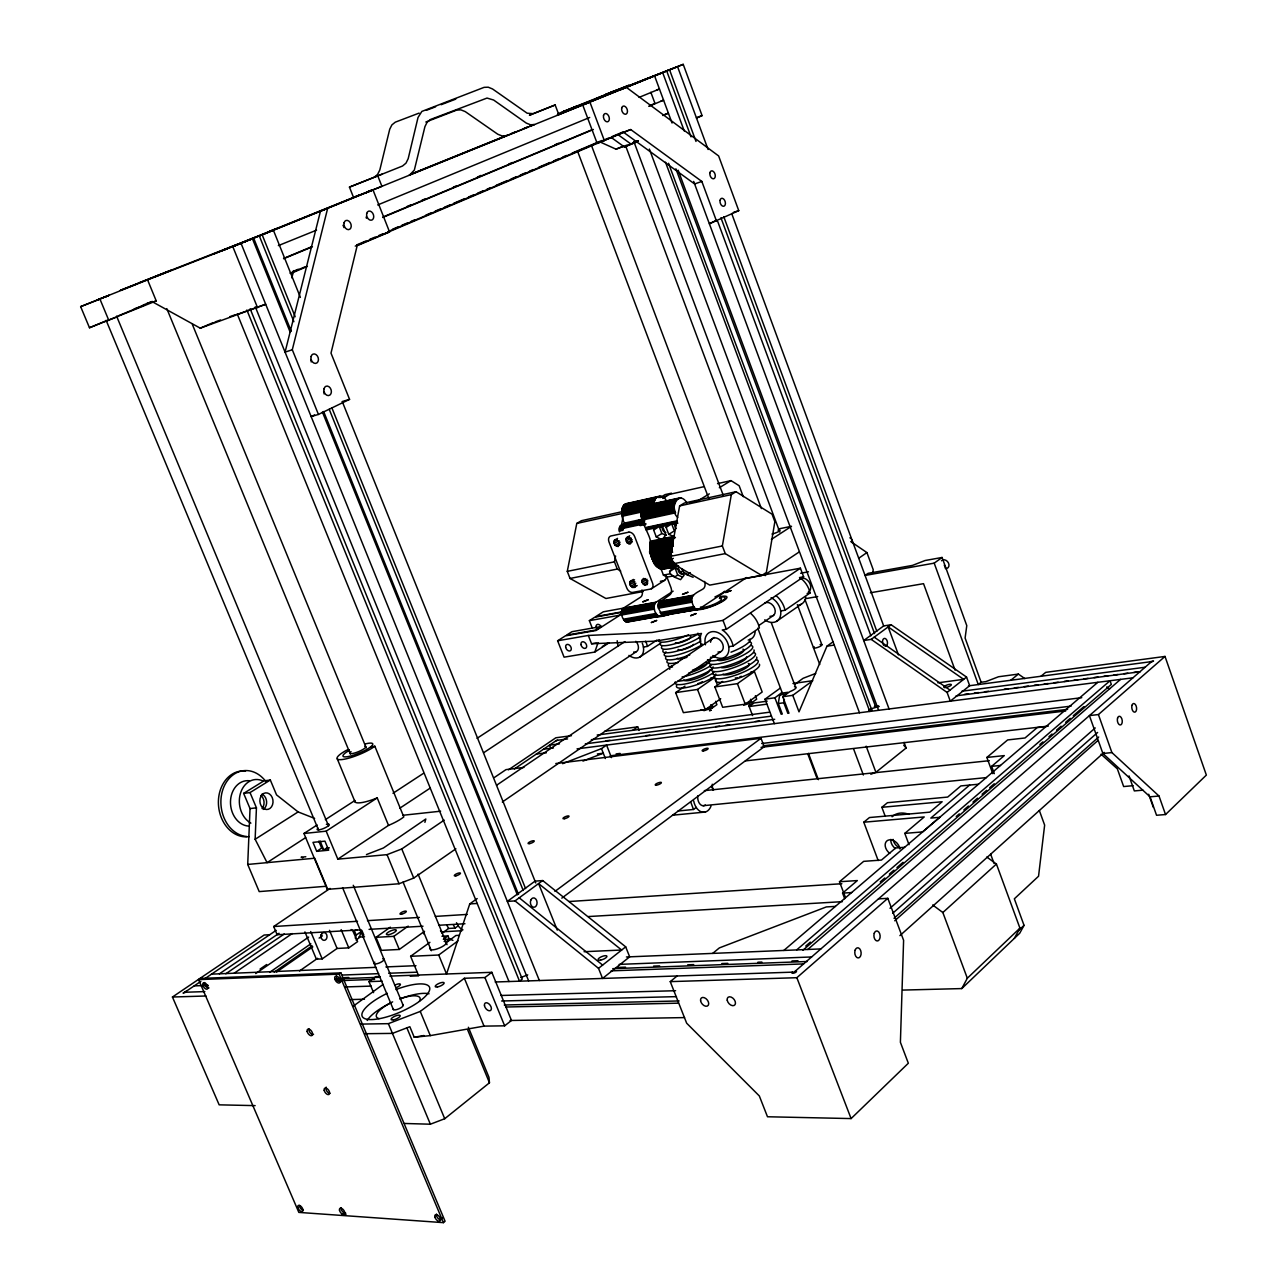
<?xml version="1.0" encoding="UTF-8"?>
<svg xmlns="http://www.w3.org/2000/svg" width="1287" height="1287" viewBox="0 0 1287 1287"><rect width="100%" height="100%" fill="white"/><g stroke="black" fill="none" stroke-linecap="round" stroke-linejoin="round"><path stroke-width="1.5" d="M672.876 567.438L669.562 571.605L670.382 573.761L674.42 577.123L680.55 579.665L684.057 575.273L680.019 571.911L679.198 569.755C668.677 564.092 657.56 575.514 652.589 559.925C649.919 554.134 649.002 547.458 650.434 541.216C649.436 531.788 631.515 509.99 647.811 505.324M424.903 822.345L425.82 818.999L383.397 848.004L366.457 854.568M677.718 517.374C668.564 510.054 678.329 488.674 686.824 502.863M629.697 503.877C619.304 501.496 620.784 517.953 624.549 523.101L619.658 526.785L619.497 531.901M305.662 837.596L267.069 862.644L255.132 839.269L256.435 807.818L250.016 792.583L243.645 793.387L250.032 808.59L247.715 864.446L259.202 891.601L326.431 886.26L327.3 889.349L399.034 883.751L413.738 878.072L455.888 848.809M746.669 577.541L698.857 609.169C694.771 611.148 692.776 604.858 692.036 602.171C689.301 594.9 698.744 591.827 703.233 588.819A5.711 3.781 79.3 0 0 704.536 581.434M698.278 609.459L662.145 615.025L658.429 608.204L658.574 602.943L669.674 594.996A5.647 3.781 79.3 0 0 670.994 587.692L666.956 577.139L663.416 575.096L661.341 569.674M641.891 590.025A5.55 3.764 79.3 0 1 640.556 597.2L623.423 608.14C619.481 611.936 622.104 620.254 626.866 622.152L661.341 615.99C655.163 617.631 651.785 605.984 656.048 602.203L673.149 591.151M654.086 503.716C653.217 495.865 663.899 493.532 666.393 501.029M781.659 692.197A7.69 1.914 -20.2 0 0 781.708 692.712L774.919 697.795L781.129 714.188L782.287 714.044L778.297 703.522L779.681 695.012L782.367 693.049L787.917 692.277L785.231 694.24L779.681 695.012M794.481 686.743A7.69 1.914 -20.2 0 1 795.672 688.336A7.69 1.914 -20.2 0 1 790.041 691.553L782.769 696.717L788.979 713.159L787.837 713.32L783.847 702.782L784.394 699.356M872.65 573.214L873.229 569.723L866.923 552.59L850.771 541.57M761.759 575.498L725.257 553.603L722.361 545.961L731.338 494.61L736.035 491.714L772.055 514.205L774.854 521.702L766.36 572.425L761.759 575.498L709.732 585.118L673.278 563.803L670.398 556.306L679.616 505.92L684.33 503.056L736.035 491.714M620.688 571.042L617.261 569.079L614.462 561.84L615.588 555.984M621.557 524.774L623.423 515.025M643.387 591.473L605.92 598.503L570.044 578.458L567.277 571.364L576.785 523.439L581.467 520.688L648.342 505.871M292.294 349.742L327.654 208.381L320.463 211.181L285.07 352.139L292.294 349.742L318.436 414.446L349.565 399.356L331 353.121L357.175 245.688L389.559 231.95L373.037 190.009L365.846 192.825M291.811 277.895L293.661 270.624M355.276 938.126L356.177 935.086L361.068 931.659L359.282 937.724L356.032 940.009M477.187 898.567L469.755 903.924L446.541 974.002L438.722 955.018L410.617 956.305L418.613 975.626M613.69 541.875L615.363 539.655L618.355 540.894L619.674 544.337L618.017 546.541L615.025 545.302L613.69 541.875L617.052 539.832M625.836 539.317L627.509 537.097L630.533 538.336L631.869 541.795L630.18 544.015L627.155 542.776L625.836 539.317L629.182 537.29M623.085 613.175L596.058 630.501L565.363 635.875L557.625 640.781L564.076 657.174L594.803 652.059L598.069 642.663M630.067 581.531L632.77 581L634.234 582.062L635.054 586.92L632.351 587.435L629.858 584.732L630.067 581.531L633.381 579.44M641.73 580.63L643.436 578.458L646.46 579.729L647.264 584.604L644.546 585.118L642.036 582.416L641.73 580.63L645.06 578.539M833.107 641.746L826.962 646.187L799.002 711.856L792.776 695.334L812.724 680.71L792.953 683.526M650.772 548.938L649.501 551.898L652.187 558.912M903.04 990.073L961.775 988.577L967.325 978.233L1019.931 928.136L996.428 864.027L986.807 857.045M1014.333 938.4L1019.931 928.136M1039.349 810.52L1044.642 825.128L1038.545 876.238L1014.349 898.809L1024.034 925.353L1019.722 933.236L961.775 988.577M653.619 529.971L657.448 525.241L663.223 527.943L665.894 534.942L661.985 539.687L656.29 536.936L653.619 529.971L659.201 526.56L661.856 533.51L666.441 535.36M674.661 536.952L668.773 534.33L666.103 527.332L669.98 522.586L675.804 525.289M677.107 975.98L670.254 981.627L686.663 1023.197L759.33 1095.961L767.486 1116.762L851.093 1118.58L908.332 1063.239L900.401 1042.293L903.603 940.314L887.821 898.326L878.458 898.873M1165.008 656.434L1098.406 714.558L1089.413 715.604L1102.895 753.506L1150.031 796.814L1156.546 815.266L1165.539 814.542L1206.353 775.08L1165.008 656.434L1045.704 672.361L1040.99 676.254M1018.644 930.501L1024.034 925.353M967.325 978.233L942.856 912.531L996.428 864.027M899.903 935.633L1104.182 752.348M894.015 918.307L1098.712 737.017M894.722 920.784L1097.779 740.636M892.647 913.336L1097.618 732.464M890.009 908.268L1095.237 727.943M670.254 981.627L796.846 977.702L887.821 898.326M802.863 950.256L1111.324 684.427L1110.021 680.743L796.669 949.919M807.786 949.452L1120.543 679.391M805.759 946.058L810.327 942.132M880.244 881.933L884.812 878.007M889.365 874.082L893.934 870.157M896.959 867.535L903.04 862.306M956.257 816.489L959.298 813.883M963.85 809.957L968.419 806.016M972.972 802.091L977.525 798.165M982.094 794.24L986.646 790.315M989.687 787.708L994.256 783.767M1039.864 744.513L1042.904 741.891M1048.969 736.663L1052.01 734.04M1056.579 730.115L1061.131 726.19M1065.7 722.264L1070.253 718.339M1073.294 715.717L1083.944 706.563M783.815 950.449L1097.843 682.303M844.706 898.696L842.583 893.114L857.351 880.565L839.494 881.74L845.076 896.444M969.642 785.07L930.823 818.082L939.735 817.309L922.586 831.917L904.809 833.381L909.008 844.69M994.32 773.648L991.65 766.344L1004.31 755.598L986.872 757.448L992.776 773.664M443.436 1222.65L445.077 1221.25L340.878 972.875L200.338 978.442L198.6 979.616L298.841 1212.402L443.436 1222.65L339.125 974.13L198.6 979.616M904.809 833.381L924.227 816.939L863.786 822.216L878.184 860.569M839.494 881.74L863.674 861.357L881.466 860.054L895.655 847.988L904.616 847.296M986.872 757.448L1007.641 739.928L1025.015 737.982L1037.209 727.605L1045.945 726.608M712.708 953.394L719.353 947.908L826.351 906.917L835.408 906.402M863.786 822.216L869.465 817.535L929.857 812.161L942.148 801.753L881.868 807.303L885.263 816.376M881.868 807.303L887.467 802.702L947.682 797.071L960.842 785.923L978.49 784.217M1010.81 680.244L1018.387 674.082L1024.838 678.603M404.424 1123.471L430.373 1124.211L444.723 1118.725L489.462 1082.785L488.963 1077.283L468.371 1027.267M870.816 774.243L875.9 772.297L906.128 748.004L904.037 742.358M981.144 682.255L978.281 684.555L934.201 563.143L942.084 557.464L966.778 625.627L965.105 638.03L981.144 682.255L985.858 681.627L998.503 676.753L1018.387 674.082M625.691 946.846L629.665 956.836L602.557 978.442L598.519 968.339L625.691 946.846L542.696 880.565L535.038 881.145L507.351 901.415L515.009 900.9L542.696 880.565M966.537 677.059L969.674 685.698L950.289 701.158L947.103 692.438L966.537 677.059L891.119 624.742L883.654 625.932L863.722 640.524L871.202 639.366L891.119 624.742M364.784 1033.718L392.438 1033.397L409.845 1026.72L414.221 1037.242L430.292 1035.617L484.025 1026.125L504.649 1025.819L511.486 1020.462L491.827 972.312L389.848 976.109M557.673 740.25L555.534 741.071M668.548 163.304L871.733 709.925L869.755 711.454L665.492 162.194M360.762 1024.098L388.384 1023.664L420.254 1011.421L464.382 978.265L484.926 977.557L491.827 972.312M678.04 810.987L693.5 809.475L696.219 807.432M561.808 898.133L764.221 746.701L761.019 738.288L555.807 763.513M554.938 891.408L761.019 738.288M438.722 955.018L458.043 940.861M443.307 939.317L447.956 935.939L449.356 939.317M353.249 1006.177L383.124 984.394M795.109 684.137L803.088 678.313L815.749 673.407M452.927 940.379L449.887 939.108L446.251 941.778L444.128 941.408M440.492 930.742A14.237 10.521 87.4 0 1 442.068 933.204L448.616 928.458L455.083 928.088L458.188 925.836M373.568 992.631L368.967 981.627L375.852 976.64L379.858 976.495M752.573 715.556L749.147 706.547L754.085 702.959L767.165 701.174M410.617 956.305L429.906 942.309M774.34 723.648L765.041 699.147L780.437 687.998M722.618 681.483L714.864 686.92L722.667 707.287L745.253 704.198L762.177 692.004L754.439 671.589L750.675 672.152M743.693 705.212L751.801 702.686L756.659 699.163L755.372 695.768M390.363 927.171L376.013 937.322L381.419 950.353L399.292 949.468L424.565 931.289M1149.806 661.84L1153.554 661.003L1150.642 662.419M701.077 709.62L704.086 710.617L712.017 708.123L716.907 704.649L715.62 701.318M339.125 974.13L340.878 972.875M376.013 937.322L393.838 936.341L408.204 926.125M714.864 686.92L737.419 683.654L754.439 671.589M684.974 686.148L675.643 692.615L683.381 712.66L705.292 709.668L720.72 698.712M304.922 931.917L316.393 959.169L322.184 958.895L337.081 948.455L348.777 947.859L357.593 941.65L352.606 930.388A7.835 5.952 87.4 0 1 351.174 929.52M675.643 692.615L697.522 689.446L714.591 677.525L710.617 678.12M299.517 970.977L317.616 958.3M632.737 730.308L637.708 726.849L639.092 730.405M274.195 972.168L312.162 945.848M276.496 972.071L312.805 946.878M562.612 763.674L601.496 748.616L606.579 745.093L611.486 757.609M269.626 972.361L310.875 943.805M319.128 938.094L322.426 935.81M776.415 621.444L801.399 604.15M260.054 969.079L266.682 964.526M255.727 973.551L308.671 937.081M858.719 558.252L866.923 552.59M728.732 646.717L733.123 646.01L759.394 627.895A20.013 14.607 54.9 0 0 750.466 613.255M780.662 610.971L785.022 610.231L810.038 592.985A19.53 14.607 54.6 0 0 801.318 578.7L799.517 577.557L803.619 576.801L800.401 568.194L743.5 578.716M502.316 802.026L720.704 651.753M758.751 625.562L773.632 615.331M225.788 973.776L284.234 934.008M234.17 973.213L292.229 933.558M327.3 889.349L303.957 833.493L326.174 831.161L337.821 859.153L387.033 854.648L401.769 848.953L444.208 820.125M219.385 973.825L279.07 933.268M496.621 785.231L714.156 637.451M733.123 646.01A20.27 14.607 55 0 0 724.082 631.177L722.248 629.97L726.383 629.279L803.619 576.801M255.132 1105.63L219.16 1104.841L172.442 997.023L264.125 935.038L269.739 934.7M508.494 769.803L555.855 737.773L571.444 735.697M200.885 981.354L184.781 992.261L204.826 991.601M204.166 979.134L276.158 930.356M514.366 768.966L556.531 740.395L567.551 738.947M557.625 640.781L588.32 635.456L651.882 632.496L722.988 620.382L800.401 568.194M361.068 929.825L277.155 934.748L273.681 926.527L330.099 888.416M494.385 777.477L506 769.626L523.922 767.422M639.784 657.078L660.778 643.114M337.821 859.153L388.529 825.385A22.265 5.325 -22.7 0 0 403.812 816.923L374.839 746.235L370.672 746.814M799.034 552.075L765.685 574.275A19.064 3.861 -20.5 0 1 765.202 575.659M399.855 808.172L430.019 788.223M483.622 752.75L636.051 651.865M643.42 647.055L647.425 646.396L657.126 639.961M316.731 851.351L328.7 850.192L324.935 841.151L312.982 842.358L316.731 851.351L321.171 848.423M393.002 793.275L423.262 773.487M477.043 738.32L624.935 641.602M594.803 652.059L609.25 642.68M771.38 539.398L791.521 526.303L778.667 528.893M326.174 831.161L377.22 797.892L388.529 825.385M602.316 646.573L607.77 643.017M303.957 833.493L317.117 824.967M325.338 819.658L354.939 800.498A22.313 5.084 -22.6 0 0 377.22 797.892M622.763 612.789L618.725 615.379L589.366 620.656L592.165 627.847M682.094 569.192L682.914 571.348L686.952 574.726L690.25 572.602M674.42 577.123L677.718 575.016L682.319 576.914M255.132 839.269L298.101 811.92L314.623 818.403M651.399 588.754L664.623 580.324M643.066 584.057L648.021 580.904M644.546 585.118L647.844 583.027M589.366 620.656L594.739 617.229L654.15 606.354M669.562 571.605L675.08 568.098L677.718 575.016M632.351 587.435L635.665 585.344M633.88 587.644L637.194 585.553M642.036 582.416L647.007 579.263M629.568 582.963L634.539 579.826M629.858 584.732L634.829 581.611M630.887 586.373L635.858 583.236M409.539 175.129L414.334 170.077L424.935 126.625L427.091 122.265L430.453 119.498L487.017 98.069L493.613 100.016L526.254 123.069L530.469 124.775L534.475 124.566M374.308 177.22L377.606 174.405L379.81 169.981L389.72 129.231L391.891 124.903L395.286 122.168L419.112 113.095M250.016 792.583L270.334 780.035L276.544 794.883L298.101 811.92M668.773 534.33L674.34 530.904L671.685 523.922L666.103 527.332M661.985 539.687L664.977 537.837M656.29 536.936L661.856 533.51M243.645 793.387L263.932 780.871L270.334 780.035M185.907 992.229L183.06 993.081L186.132 991.344M627.155 542.776L632.174 539.72M709.314 493.854L697.634 500.981L689.929 502.67M719.32 487.741L731 480.614L739.156 485.73L743.259 496.669M628.635 543.838L631.981 541.795M615.025 545.302L620.044 542.245M616.489 546.364L619.835 544.321M626.125 541.119L631.161 538.063M614.189 540.411L617.551 538.368M613.996 543.661L619.031 540.62M626.335 537.853L629.681 535.81M662.725 498.423L671.476 493.178L665.089 494.61L659.99 497.667M613.915 91.232L614.671 90.91M606.547 94.16L608.14 93.501M240.251 243.565L232.464 246.525M665.234 615.106L664.044 615.524M628.683 621.75L626.866 622.152M562.805 111.808L565.073 110.939M357.142 929.841L354.343 930.71L356.177 935.086M716.167 220.463L709.362 223.761L738.754 210.65L718.629 155.952L626.447 87.419L619.24 90.251M314.607 414.929L311.148 416.602L318.436 414.446M156.226 300.885L89.479 327.751L80.647 306.628L147.571 279.858L156.226 300.885L152.96 302.107L200.257 328.169L265.685 304.263L237.403 314.334M696.492 118.05L702.091 115.621L683.22 64.35L596.83 98.23M200.257 328.169L213.127 322.619M599.983 141.94L615.974 149.163L623.149 146.3M611.148 137.403L624.372 146.943L638.352 140.91L632.754 142.97M624.372 146.943L636.904 141.988M169.755 270.817L170.769 270.399L169.562 270.849M107.738 295.865L106.065 296.477M290.042 273.198L304.842 266.924M356.676 244.932L365.926 241.007M369.626 239.43L375.177 237.081M378.877 235.505L382.577 233.944M388.143 231.58L599.147 142.069M602.847 140.492L608.397 138.143M612.097 136.567L623.214 131.869M290.782 273.471L307.352 266.425M355.244 246.107L624.195 131.95M662.869 115.524L668.403 113.192L663.384 115.058M604.407 140.717L589.945 102.204L582.738 105.019L597.184 143.42L630.71 129.537L701.849 181.451L716.618 221.396M292.648 271.605L298.198 269.256M392.583 229.231L398.15 226.866M401.85 225.305L407.4 222.957M411.1 221.38L414.8 219.804M425.9 215.106L431.451 212.741M435.151 211.181L440.717 208.816M444.417 207.255L449.967 204.906M453.667 203.33L464.768 198.616M468.468 197.056L474.018 194.691M477.718 193.13L483.285 190.766M486.985 189.205L490.685 187.629M496.235 185.28L507.335 180.566M511.036 179.006L516.586 176.641M520.286 175.08L525.852 172.715M529.552 171.155L533.252 169.578M538.803 167.23L549.903 162.516M553.603 160.955L559.153 158.591M562.853 157.03L566.57 155.454M572.12 153.105L601.721 140.54M407.126 206.451L410.81 204.906M421.895 200.273L425.595 198.729M453.314 187.178L457.014 185.634M477.332 177.156L480.952 175.418M508.751 164.044L512.435 162.5M554.938 144.771L558.638 143.227M283.542 258.478L311.261 246.911M383.333 216.827L592.165 129.665M649.452 105.759L654.986 103.443L650.852 92.31M283.687 258.671L312.435 246.798M382.657 217.471L593.355 129.488M648.793 106.338L663.577 100.177L660.714 101.255M89.479 327.751L106.081 320.897M118.999 315.556L144.82 304.89L134.17 308.912M107.062 296.139L109.138 295.286L107.03 296.107M153.893 277.123L165.17 272.554M168.742 271.235L170.238 270.624L168.436 271.284M278.362 245.608L316.554 230.148M377.718 204.955L589.703 117.471M639.06 97.394L659.443 88.996L656.579 90.106M115.557 317.487L105.389 321.46M574.999 106.998L577.139 106.113L574.292 107.207M651.495 76.979C641.135 81.161 662.612 72.555 652.3 76.721M99.646 299.051L97.828 299.774L99.646 299.099M106.081 296.541L107.899 295.817M167.262 271.83L169.16 271.074M212.95 254.279L359.041 195.157M367.905 191.586L371.927 189.945M410.65 174.276L507.303 135.183M511.019 133.671L514.736 132.175M524.034 128.41L527.75 126.898M557.48 114.865L649.243 77.751M652.573 76.464L651.206 77.236M222.683 250.482L225.949 249.163M231.113 247.201L243.002 242.181L241.618 242.728M373.15 189.72L243.307 242.358L244.723 241.811M409.298 174.968L527.477 127.252M530.131 126.062L533.864 124.566L530.389 125.836M557.223 115.219L649.678 77.67L648.889 77.944M661.019 73.23L654.118 76.013L654.938 75.74M665.299 71.477L670.141 69.611M290.074 331.917L252.445 238.722L232.818 246.67L257.593 307.77M683.22 64.35L669.578 69.868L696.01 141.457M381.982 174.179L349.453 187.114L353.523 197.394L381.901 186.325L377.799 175.901L402.541 166.007L405.984 163.143L408.188 158.687L418.018 117.503L421.846 111.422L484.089 87.355L488.24 87.194L492.551 88.98L527.155 113.208L533.413 113.674L555.147 104.971L558.831 114.704M138.143 283.156L238.304 243.919M565.781 110.602L562.242 112.033L563.851 111.422M613.095 91.57L615.765 90.476L614.14 91.12M571.267 108.317L628.876 85.264L607.641 93.694M99.002 299.292L100.836 298.568L99.002 299.372M104.891 297.024L106.741 296.283L104.858 296.959M165.412 272.571L167.583 271.702M565.524 110.682L569.208 109.218M612.081 91.972L613.577 91.377M571.991 108.205L573.873 107.448M160.666 274.356L120.318 290.347L136.245 284.154M100.418 298.713L102.156 298.037L100.434 298.793M163.352 273.407L165.637 272.49M103.555 297.554L105.293 296.863M529.424 115.219L531.644 114.318M609.7 92.921L611.502 92.149M567.277 109.99L571.106 108.462M608.848 93.211L610.231 92.664M610.987 92.407L612.387 91.86M570.173 108.928L572.12 108.156M635.102 83.526L643.05 80.373M660.73 73.327L668.709 70.174M531.595 125.515L533.719 124.662M530.517 125.933L533.124 124.952M161.132 274.292L163.433 273.375M102.043 298.166L103.668 297.426M223.391 250.128L232.69 246.412M262.902 234.411L253.636 238.111L291.264 331.338M530.276 114.833L555.147 104.971M530.019 114.961L530.936 114.607M349.453 187.114L377.799 175.901M608.413 93.436L609.861 92.857M611.357 92.214L612.789 91.634M566.409 110.425L568.339 109.652M571.026 108.494L572.956 107.738M158.896 275.177L161.181 274.26M103.539 297.49L105.261 296.782M243.468 242.117C256.161 237.146 230.148 247.394 242.841 242.423M608.783 93.291L605.501 94.562L607.062 93.951M612.435 91.779L613.931 91.184M572.763 107.818L574.581 107.094M564.784 111.052L566.602 110.344M164.993 272.635L167.181 271.766M156.885 275.965L159.089 275.096M557.802 113.755L619.272 89.784M626.254 87.049L638.416 82.239M641.248 80.984L677.557 66.651L708.091 149.501M595.784 99.292L602.783 96.541M166.876 271.895L168.838 271.123M155.228 276.625L157.191 275.852M613.384 91.409L614.848 90.83M606.354 94.241L607.818 93.661M269.787 231.177L276.737 228.475M245.222 241.216L255.003 237.403M222.249 250.563L223.632 250.016M224.34 249.678L227.107 248.584M249.598 239.832L252.445 238.722M147.571 279.858L241.039 243.34L539.366 980.533M80.647 306.628L99.952 299.115L108.848 320.463M425.82 122.024L456.788 110.071L460.939 109.878L465.25 111.615L497.812 134.25L502.01 135.923L506.016 135.698M154.022 277.091L155.63 276.464M582.931 761.084L603.281 753.201L597.361 753.941M870.157 709.024L879.246 706.418M575.514 106.741L576.737 106.258M520.833 977.509L527.734 974.87M426.431 110.296L435.601 106.805M441.103 104.714L455.759 99.131M146.589 303.603L152.156 301.496M143.098 305.035L152.365 301.544M625.289 131.564L630.71 129.537M696.508 117.696L702.091 115.621M382.319 234.604L389.559 231.95M632.464 142.873L638.062 140.814M615.974 149.163L627.171 145.029M214.977 321.975L220.511 319.996M229.73 316.715L235.264 314.736M701.849 181.451L694.61 183.944L623.487 132.239M733.317 212.435L738.754 210.65M318.79 841.135L321.653 848.004L323.664 849.645L328.78 848.053M342.262 401.544L349.565 399.356M625.981 503.7L659.523 496.187M624.871 504.279L660.778 496.251M624.356 504.665L656.708 497.425M657.609 497.265L661.405 496.412M669.433 494.401L704.069 486.647M717.535 483.622L731 480.614M623.873 505.147L656.225 497.908M658.236 497.506L662.033 496.653M623.439 505.678L655.791 498.439M661.582 497.313L666.36 496.235M623.037 506.274L655.389 499.05M622.699 506.933L655.051 499.71M622.393 507.641L654.745 500.434M622.136 508.397L654.504 501.206M621.943 509.202L654.311 502.01M621.798 510.038L654.166 502.847M645.318 505.518L679.874 497.876M621.718 510.891L681.129 497.956M643.661 506.499L676.994 499.115M656.29 503.748L664.14 502.01M668.05 501.158L675.9 499.42M643.178 506.981L676.512 499.597M642.728 507.512L676.061 500.144M621.718 512.66L675.659 500.772M641.972 508.799L675.305 501.447M576.785 523.439L642.744 508.944M641.666 509.523L674.999 502.171M621.927 514.462L674.758 502.96M622.136 515.363L674.549 503.78M641.071 511.953L674.404 504.633M622.377 516.232L641.425 512.049M640.974 512.837L674.324 505.534M640.942 513.738L674.291 506.435M679.616 505.92L731.338 494.61M640.974 514.639L674.324 507.368M641.055 515.572L674.404 508.301M641.183 516.489L674.549 509.234M641.393 517.406L674.742 510.151M641.634 518.291L674.999 511.068M624.549 523.101L675.305 511.953M642.293 520.012L675.659 512.805M621.01 525.225L641.972 520.688M620.495 525.627L643.371 520.688M620.028 526.142L644.819 520.801M619.658 526.785L644.449 521.46M619.385 527.525L644.16 522.2M619.192 528.346L643.983 523.021M619.111 529.214L645.801 523.487M619.144 530.115L622.956 529.295M640.106 525.627L645.833 524.404M619.272 531.016L623.085 530.212M645.704 527.525L677.139 520.833M645.72 528.072L657.078 525.659M657.834 525.498L669.61 522.989M670.366 522.828L677.364 521.348M645.865 528.989L656.08 526.833M659.089 526.19L668.613 524.163M671.637 523.519L677.348 522.313M646.09 529.906L655.147 527.976M660.504 526.85L667.663 525.337M673.053 524.195L677.879 523.165M650.434 541.216L661.293 538.963M663.046 538.61L673.841 536.373M650.257 542.004L674.436 537.001M650.112 542.857L675.418 537.628M649.983 543.725L673.342 538.915M649.887 544.61L673.246 539.8M649.806 545.511L673.181 540.701M649.774 546.412L673.133 541.618M649.758 547.329L673.133 542.535M649.774 548.246L673.149 543.468M649.822 549.163L673.198 544.401M649.903 550.096L673.278 545.334M650.015 551.029L673.391 546.283M650.144 551.946L671.573 547.602M650.305 552.879L671.734 548.535M650.498 553.796L671.927 549.469M567.277 571.364L614.462 561.84M650.723 554.713L672.152 550.386M650.965 555.614L672.393 551.303M651.238 556.499L672.667 552.203M651.528 557.384L671.026 553.474M651.865 558.252L671.347 554.343M652.203 559.105L671.701 555.212M652.589 559.925L722.361 545.961M652.976 560.746L670.527 557.255M653.394 561.534L670.945 558.043M570.044 578.458L617.261 569.079M653.844 562.29L673.342 558.429M654.295 563.046L671.846 559.572M654.777 563.754L672.329 560.295M655.276 564.446L672.828 560.987M655.807 565.106L673.358 561.647M656.338 565.733L673.889 562.29M656.885 566.328L674.436 562.886M657.448 566.891L725.257 553.603M658.027 567.438L675.578 563.996M658.622 567.921L676.174 564.494M659.217 568.387L676.769 564.961M659.829 568.806L677.38 565.379M660.44 569.192L678.008 565.765M661.068 569.546L678.619 566.119M673.342 567.342L678.522 566.328M663.416 575.096L670.382 573.761M680.019 571.911L682.914 571.348M666.956 577.139L673.921 575.804M683.558 573.97L686.454 573.407M660.36 581.29L664.012 580.582A5.598 4.022 57.3 0 0 665.813 574.758M800.627 573.246L808.477 571.798M659.925 601.286L693.5 595.173M656.048 602.203L603.297 611.808L595.817 616.553L622.635 611.711M659.394 601.721L692.985 595.591M622.892 608.558L655.517 602.622M658.944 602.268L692.535 596.154M622.441 609.105L655.067 603.185M658.574 602.943L692.165 596.83M622.071 609.781L654.697 603.844M658.284 603.716L691.891 597.618M621.782 610.537L654.407 604.617M658.107 604.552L691.698 598.471M621.589 611.357L654.23 605.453M658.027 605.453L691.634 599.372M658.059 606.37L691.65 600.305M621.541 613.159L654.182 607.271M658.188 607.303L691.795 601.254M621.669 614.076L654.311 608.204M658.429 608.204L692.036 602.171M621.894 614.961L654.536 609.105M942.084 557.464L925.063 560.521L912.467 565.411L868.049 573.342L865.057 575.45L934.201 563.143M660.086 612.515L693.693 606.531M623.552 619.208L656.193 613.416M660.504 613.304L694.111 607.335M623.954 619.98L656.611 614.189M660.987 613.996L694.61 608.043M624.452 620.672L657.11 614.88M624.999 621.235L657.657 615.459M661.534 614.575L695.157 608.622M625.595 621.685L658.252 615.926M662.145 615.025L695.768 609.089M662.773 615.347L696.396 609.411M626.222 621.991L658.88 616.232M663.4 615.508L697.023 609.588M414.221 1037.242L423.986 1035.52M807.126 593.484L810.038 592.985M805.855 598.616L817.695 596.557M870.398 592.76L923.535 583.671L955.067 670.157M588.32 635.456L591.57 643.757L596.444 642.937M305.807 856.74L301.142 857.19L302.831 857.818M826.962 646.187L834.233 645.06M349.356 749.822L346.637 750.192A22.378 4.681 -22.5 0 0 342.825 759.459A22.378 4.681 -22.5 0 0 374.839 746.235M765.041 699.147L774.919 697.795M782.769 696.717L792.776 695.334M749.147 706.547L766.843 704.15M778.297 703.522L783.847 702.782M937.869 682.818L963.641 679.343L888.159 626.914L898.455 654.874M604.568 731.273L637.708 726.849M597.184 735.022L769.465 712.21M968.484 685.858L1151.575 661.615L794.176 972.103L495.173 981.997M559.475 743.854L549.517 745.157L550.675 748.101M591.344 739.687L770.607 716.232M961.839 691.216L1145.092 667.245M606.064 740.813L610.038 740.298M645.897 735.649L649.887 735.134M675.772 731.772L679.761 731.257M685.73 730.485L689.719 729.97M715.604 726.608L719.594 726.093M725.562 725.321L729.552 724.806M755.437 721.46L759.427 720.945M964.574 694.353L968.564 693.838M974.532 693.066L978.522 692.551M984.491 691.779L988.48 691.264M1004.407 689.188L1008.397 688.674M1014.365 687.901L1018.355 687.387M1024.323 686.615L1028.313 686.1M1034.281 685.327L1038.271 684.813M1044.24 684.024L1048.229 683.51M1054.198 682.737L1058.187 682.223M1064.156 681.45L1068.146 680.936M1074.114 680.163L1078.104 679.649M1084.072 678.876L1088.062 678.346M1094.03 677.573L1098.02 677.059M1103.989 676.286L1107.978 675.772M1113.947 674.999L1117.936 674.485M1123.921 673.712L1127.895 673.198M1133.879 672.425L1137.853 671.894M543.468 749.259L553.426 747.956M585.328 743.838L774.694 719.32M874.372 706.418L878.361 705.903M956.096 695.849L1140.411 671.701M868.789 710.295L871.733 709.925M536.373 754.069L546.315 752.798M577.043 748.857L1132.914 677.815M616.119 753.909L620.109 753.426M610.135 755.823L1081.756 697.683M761.679 743.516L1071.122 706.129M763.03 745.849L1067.615 709.346M761.051 747.345L1065.716 710.971M250.032 808.59L256.435 807.818M745.398 760.907L1048.294 726.093M402.718 815.298L440.604 811.196M704.327 790.652L989.349 760.681M1102.895 753.506L1111.904 752.573L1159.008 796.026L1165.539 814.542M991.65 766.344L1000.482 765.443M703.136 805.71L986.486 777.589M705.389 812.033L672.522 815.202A13.851 9.347 83.5 0 0 674.774 814.06M247.715 864.446L314.72 858.22L326.431 886.26M1133.107 785.681L1123.648 786.55L1117.357 768.854L1101.061 754.198M1142.936 790.154L1134.33 790.926L1129.021 775.916M1150.031 796.814L1159.008 796.026M469.755 903.924L477.171 903.442M569.111 901.527L841.859 883.719M273.681 926.527L357.513 921.283M367.487 920.655L419.385 917.406M435.36 916.408L467.294 914.413M842.583 893.114L851.624 892.551M369.063 929.359L423.005 926.206M438.996 925.256L464.961 923.744M588.336 916.553L842.39 901.656M442.664 931.788L461.872 930.726M358.655 937.097L364.511 936.775M441.956 936.26L447.956 935.939M459.298 935.327L455.92 935.504L446.669 942.422A8.977 2.622 -22.9 0 1 437.371 948.825A8.977 2.622 -22.9 0 1 430.26 948.004M444.272 939.413L449.887 939.108M584.073 951.704L621.653 950.031L538.593 883.59L557.287 930.147M211.518 974.146L375.884 967.341M385.907 966.923L415.974 965.684M626.431 956.965L820.865 948.921M591.57 643.757L655.228 641.151L701.495 633.429L700.755 635.054A20.27 14.607 55 0 0 701.174 645.43M342.535 975.047L378.619 973.648M388.642 973.262L416.715 972.184M619.16 964.381L811.598 956.965M342.728 977.718L348.745 977.493M617.503 967.454L625.53 967.164M653.603 966.119L659.62 965.893M687.692 964.832L693.709 964.606M721.798 963.561L727.815 963.336M757.898 962.226L761.904 962.065M791.988 960.939L798.004 960.729M336.004 978.892L380.115 977.267M410.199 976.157L418.211 975.852M612.725 968.677L807.239 961.502M194.192 985.89L208.237 985.375M336.534 980.758L374.614 979.375M611.148 970.848L803.603 963.915M368.967 981.627L382.175 981.161M345.141 986.952L371.203 986.099M172.442 997.023L205.952 995.993M350.418 999.597L364.462 999.211M500.965 995.478L675.595 990.717M501.608 1000.996L676.431 996.637M504.295 1005.002L679.118 1000.948M505.63 1007.029L678.458 1003.168M510.054 1020.494L684.539 1017.599M342.085 1214.027L346.042 1214.301M686.952 574.726L693.13 577.284M1106.74 686.936L1109.619 688.883M874.211 637.162L950.047 690.122M871.202 639.366L947.103 692.438M618.178 134.781L631.402 144.353M932.689 904.97L942.856 912.531M519.208 897.811L602.638 965.089M515.009 900.9L598.519 968.339M903.667 745.125L906.128 748.004M446.943 925.353L448.616 928.458M453.394 924.967L455.083 928.088M693.5 809.475L690.636 801.753M711.438 786.196L713.465 790.25M310.698 931.563L322.184 958.895M388.384 1023.664L430.373 1124.211M341.152 929.632L348.777 947.859M329.488 930.324L337.081 948.455M116.57 316.087L328.603 825.948M353.265 885.279L403.201 1005.372M406.885 1027.846L444.723 1118.725M361.856 930.404L363.851 935.182M106.113 320.286L318.613 830.179M342.567 887.644L393.388 1009.603M320.061 841.022L323.664 849.645M393.838 936.341L399.292 949.468M420.254 1011.421L430.292 1035.617M467.664 1029.857L489.462 1082.785M166.843 308.671L350.321 754.021M403.056 882.062L431.354 950.723M387.033 854.648L399.034 883.751M337.323 758.976L355.115 802.042M464.382 978.265L484.025 1026.125M192.374 324.453L366.216 747.844M418.066 874.114L447.039 944.69M401.769 848.953L413.738 878.072M484.926 977.557L504.649 1025.819M255.276 306.789L528.635 980.887M250.145 308.751L522.265 979.069L519.514 981.193L246.863 309.99M237.178 313.803L508.976 981.547M323.632 411.502L518.532 894.417M322.426 412.065L517.342 894.819M300.386 297.377L273.407 230.244L259.314 235.907L293.886 321.686M342.358 401.817L535.778 882.979M295.173 316.747L262.162 234.797L662.692 72.667L684.282 131.049M331.949 408.011L525.563 888.545M329.231 409.33L523.198 890.427M601.496 748.616L605.389 758.526M796.846 977.702L851.093 1118.58M715.282 679.343L717.374 684.829M710.746 704.777L712.017 708.123M697.522 689.446L705.292 709.668M750.498 699.275L751.801 702.686M737.419 683.654L745.253 704.198M722.988 620.382L726.383 629.279M591.57 145.737L723.214 495.157M771.347 622.908L795.414 686.775M808.445 753.362L818.387 779.649M807.882 754.182L817.068 778.49M577.59 151.287L708.847 498.616M757.802 628.169L782.641 693.87M866.167 746.187L875.9 772.297M633.847 141.522L779.761 532.046M805.018 599.629L821.846 644.69M853.587 748.905L863.352 774.999M626.045 146.975L761.389 508.558M797.345 604.6L819.755 664.494M678.136 170.19L878.635 710.311M675.884 168.806L875.691 706.885M649.372 149.051L859.475 712.773M723.825 216.811L876.817 631.241M666.714 70.994L691.039 136.856M720.929 217.76L874.549 633.59M717.712 221.461L870.913 635.826M654.6 75.933L672.055 123.037M693.677 181.435L889.076 708.976M731.692 213.545L883.686 625.981M990.652 854.198L994.063 863.513M1098.406 714.558L1111.904 752.573M1148.712 794.24L1153.361 807.399M771.122 597.683A14.205 10.505 54.8 0 1 780.372 616.28A14.205 10.505 54.8 0 1 764.735 619.835M776.206 595.768A19.772 14.607 54.8 0 1 785.022 610.231M705.453 644.787A14.559 10.489 55 0 1 716.006 631.933A14.559 10.489 55 0 1 728.796 650.659A14.559 10.489 55 0 1 712.789 655.533M618.13 645.833A19.144 13.401 56.4 0 1 617.197 640.733M645.64 641.232A19.144 13.401 56.4 0 1 647.425 646.396M642.277 643.194A13.755 9.636 56.4 0 1 641.006 656.193A13.755 9.636 56.4 0 1 628.957 655.389M672.071 613.449A16.683 3.394 -20.8 0 1 656.145 615.99M720.656 596.541A16.956 3.491 -20.6 0 1 720.656 602.477A16.956 3.491 -20.6 0 1 696.251 609.652M596.734 628.909A3.555 2.477 57.2 0 1 597.265 624.468A3.555 2.477 57.2 0 1 601.383 627.187M710.537 642.245A7.77 5.598 55 0 1 716.907 638.159A7.77 5.598 55 0 1 723.262 646.508A7.77 5.598 55 0 1 717.985 652.026M755.131 631.965A14.382 10.489 54.9 0 1 748.181 640.057M764.896 602.976A7.577 5.598 54.8 0 1 774.694 608.413A7.577 5.598 54.8 0 1 769.932 616.328M805.759 597.039A14.044 10.505 54.6 0 1 798.777 605.067M635.826 641.296A7.336 5.132 56.4 0 1 638.32 648.761A7.336 5.132 56.4 0 1 633.654 652.075M246.686 836.502A33.076 26.19 84.2 0 1 223.134 788.77A33.076 26.19 84.2 0 1 266.296 782.126M249.308 836.566A33.044 26.19 84.2 0 1 218.452 804.681A33.044 26.19 84.2 0 1 245.576 771.01M777.975 530.147A5.405 1.014 -20.4 0 1 779.085 531.258A5.405 1.014 -20.4 0 1 771.991 534.025M799.903 578.635A7.915 5.952 54.6 0 1 809.298 582.416A7.915 5.952 54.6 0 1 808.284 592.052M365.54 743.87A16.087 3.362 -22.5 0 1 369.433 747.747A16.087 3.362 -22.5 0 1 346.895 756.772A16.087 3.362 -22.5 0 1 349.437 750.321M326.383 824.356A6.564 1.512 -23 0 1 328.314 825.852A6.564 1.512 -23 0 1 319.948 829.697A6.564 1.512 -23 0 1 318.034 828.201M329.07 847.747A6.548 1.56 -23 0 1 326.399 848.342M261.937 794.127A8.317 6.564 84.1 0 1 266.602 801.495A8.317 6.564 84.1 0 1 263.208 809.443M702.38 681.66A4.054 0.949 -20.7 0 1 700.804 682.528M699.838 682.947A4.054 0.949 -20.7 0 1 697.892 683.558M712.757 705.952A4.054 0.997 -20.7 0 1 712.483 706.322M711.293 707.174A4.054 0.997 -20.7 0 1 709.459 708.011M708.477 708.365A4.054 0.997 -20.7 0 1 705.952 708.847M700.401 641.328A23.102 5.035 -20.8 0 1 675.08 651.592A23.102 5.035 -20.8 0 1 663.095 650.241M713.835 672.457A23.053 5.325 -20.7 0 1 688.223 683.317A23.053 5.325 -20.7 0 1 675.289 681.853M709.555 670.044A13.835 3.201 -20.7 0 1 698.262 677.879A13.835 3.201 -20.7 0 1 683.783 680.035M697.667 634.201A23.118 4.971 -20.8 0 1 672.329 644.465A23.118 4.971 -20.8 0 1 660.376 643.194M689.784 654.906A23.086 5.1 -20.8 0 1 665.813 657.287M699.034 637.773A23.118 5.003 -20.8 0 1 673.712 648.037A23.118 5.003 -20.8 0 1 661.743 646.717M690.379 636.486A8.317 1.802 -20.8 0 1 685.054 640.974A8.317 1.802 -20.8 0 1 675.385 642.808M669.771 669.304A23.069 5.196 -20.7 0 1 671.428 665.894M711.132 665.379A23.069 5.261 -20.7 0 1 682.078 676.978M678.265 662.467A23.086 5.132 -20.8 0 1 667.165 660.794M686.952 657.319A12.001 2.671 -20.8 0 1 677.364 658.268M669.594 613.899A14.817 3.024 -20.8 0 1 658.735 615.829M701.753 644.884A23.102 5.068 -20.8 0 1 673.986 655.678A23.102 5.068 -20.8 0 1 666.022 651.849M672.506 666.988A23.086 5.164 -20.8 0 1 668.516 664.317M715.186 675.997A23.037 5.357 -20.7 0 1 689.591 686.856A23.037 5.357 -20.7 0 1 676.64 685.36M693.58 644.369A8.317 1.818 -20.8 0 1 684.732 649.195A8.317 1.818 -20.8 0 1 678.136 649.356M688.497 634.748A23.118 4.923 -20.8 0 1 666.939 641.746A23.118 4.923 -20.8 0 1 659.024 639.671M712.483 668.918A23.053 5.293 -20.7 0 1 677.943 681.113M706 662.467A13.835 3.153 -20.7 0 1 703.088 667.181A13.835 3.153 -20.7 0 1 688.851 672.94M709.78 661.824A23.069 5.228 -20.7 0 1 692.39 670.189M741.28 676.254A4.118 0.981 -20.5 0 1 739.43 677.107M737.435 677.734A4.118 0.981 -20.5 0 1 735.327 677.911M750.112 702.171A4.118 1.014 -20.4 0 1 748.117 702.927M746.251 703.362A4.118 1.014 -20.4 0 1 745.012 703.362M702.026 645.366A23.488 5.18 -20.6 0 1 702.058 643.902M756.418 659.716A23.439 5.486 -20.5 0 1 736.389 674.903A23.439 5.486 -20.5 0 1 715.829 674.034M748.326 663.465A14.06 3.298 -20.5 0 1 739.703 671.251A14.06 3.298 -20.5 0 1 723.069 674.163M700.739 639.044A23.504 5.116 -20.6 0 1 699.324 636.759M700.659 641.779A23.504 5.148 -20.6 0 1 700.691 640.331M750.997 645.447A23.456 5.357 -20.5 0 1 730.903 660.472A23.456 5.357 -20.5 0 1 710.392 659.813M742.905 649.179A14.077 3.217 -20.5 0 1 734.233 656.869A14.077 3.217 -20.5 0 1 717.615 659.877M753.925 649.903A23.456 5.389 -20.5 0 1 732.271 664.092A23.456 5.389 -20.5 0 1 710.263 665.331M753.699 652.589A23.456 5.421 -20.5 0 1 733.638 667.696A23.456 5.421 -20.5 0 1 713.111 666.923M746.54 656.869A14.077 3.25 -20.5 0 1 736.968 664.06A14.077 3.25 -20.5 0 1 721.235 667.583M749.854 639.14A23.472 5.277 -20.5 0 1 731 652.187M714.558 656.869A23.472 5.277 -20.5 0 1 710.472 657.271M719.594 597.265A15.074 3.105 -20.6 0 1 719.578 602.525A15.074 3.105 -20.6 0 1 697.892 608.912M719.401 598.439A11.31 2.333 -20.6 0 1 715.025 603.812A11.31 2.333 -20.6 0 1 700.466 607.046M749.645 641.859A23.472 5.325 -20.5 0 1 735.215 654.649A23.472 5.325 -20.5 0 1 707.512 659.684M759.346 664.205A23.423 5.518 -20.5 0 1 737.757 678.506A23.423 5.518 -20.5 0 1 715.717 679.584M699.372 635.44A23.52 5.084 -20.6 0 1 697.956 633.172M756.643 657.062A23.439 5.454 -20.5 0 1 735.006 671.299A23.439 5.454 -20.5 0 1 712.982 672.457M622.039 530.501A5.566 4.006 58.7 0 1 624.115 527.927M642.326 524.034A5.615 4.054 58.6 0 1 645.27 524.855M327.493 847.618A5.454 1.303 -23 0 1 326.464 847.795M364.816 746.299A8.575 1.802 -22.5 0 1 362.854 749.517A8.575 1.802 -22.5 0 1 352.622 753.506A8.575 1.802 -22.5 0 1 351.078 751.64M260.955 795.43A8.301 6.548 84.1 0 1 262.049 808.542M250.885 823.133A22.844 18.034 84.1 0 1 240.315 793.838A22.844 18.034 84.1 0 1 262.628 780.807M248.166 826.045A22.748 18.002 84.2 0 1 230.486 801.704A22.748 18.002 84.2 0 1 249.131 780.742M724.565 591.264A18.855 3.829 -20.7 0 1 714.928 596.943M683.735 573.358A3.781 2.735 57.1 0 1 679.456 572.828A3.781 2.735 57.1 0 1 678.667 567.905M665.878 532.512A3.781 2.751 58.2 0 1 662.403 526.962M676.093 528.619A3.797 2.783 58.1 0 1 674.919 524.308M849.919 537.805A4.649 3.571 54.6 0 1 850.82 538.577M851.576 539.543A4.649 3.571 54.6 0 1 852.396 542.841M941.505 560.746A4.794 3.764 51.7 0 1 948.455 562.934A4.794 3.764 51.7 0 1 945.35 568.581M944.256 565.218A4.794 3.764 51.7 0 1 945.076 567.487M340.749 981.804A3.909 2.236 55.6 0 1 337.564 979.745A3.909 2.236 55.6 0 1 336.518 975.964M341.779 978.249A3.909 2.236 55.6 0 1 342.069 979.15M329.987 1093.339A3.781 2.075 54.6 0 1 326.641 1090.845A3.781 2.075 54.6 0 1 326.174 1087.145M440.701 1219.867A3.877 2.124 52.4 0 1 437.483 1217.647A3.877 2.124 52.4 0 1 436.518 1214.059M442.133 1217.566A3.877 2.124 52.4 0 1 442.213 1218.355M208.977 987.901A3.668 1.979 56.8 0 1 205.872 986.469A3.668 1.979 56.8 0 1 204.536 982.544M303.33 1210.295A3.636 1.882 54 0 1 299.372 1205.452M313.545 1034.362A3.813 2.107 55.3 0 1 310.215 1032.834A3.813 2.107 55.3 0 1 308.88 1028.78M345.688 1213.142A3.716 1.963 53.5 0 1 342.422 1211.469A3.716 1.963 53.5 0 1 341.135 1207.64M462.95 929.857A14.527 10.618 86.6 0 1 456.499 922.715M423.423 932.914A14.125 10.505 87.6 0 1 424.163 934.201M711.003 806.145A14.028 9.347 83.4 0 1 701.705 811.984A14.028 9.347 83.4 0 1 693.677 800.884M713.127 790.234A13.433 8.88 83.1 0 1 712.258 784.217M705.373 805.002A7.481 4.987 83.4 0 1 699.774 803.844A7.481 4.987 83.4 0 1 697.876 795.816M394.884 985.086A4.762 1.432 -23.3 0 1 400.386 984.265A4.762 1.432 -23.3 0 1 395.994 987.708M395.978 989.558A36.696 11.229 -23.4 0 1 426.56 995.06A36.696 11.229 -23.4 0 1 369.691 1019.561A36.696 11.229 -23.4 0 1 387.307 993.291M367.181 1020.462A36.663 11.358 -23.4 0 1 391.216 1002.702M399.887 998.969A36.663 11.358 -23.4 0 1 429.038 993.773M820.125 644.562A4.472 1.046 -20 0 1 821.154 645.768A4.472 1.046 -20 0 1 815.282 648.037A4.472 1.046 -20 0 1 814.269 646.83M382.673 958.799A5.405 1.56 -23.3 0 1 382.899 960.987A5.405 1.56 -23.3 0 1 376.174 963.883A5.405 1.56 -23.3 0 1 374.79 962.177M366.087 217.069A4.746 3.394 69.4 0 1 366.425 218.243M343.002 225.305A4.778 3.459 69.3 0 1 343.919 227.59M310.73 359.491A4.858 3.62 71.6 0 1 311.197 361.937M323.632 391.489A4.842 3.62 72.5 0 1 324.099 393.935M402.541 1004.729A5.389 1.657 -23.4 0 1 398.857 1008.831A5.389 1.657 -23.4 0 1 393.404 1008.67M400.177 998.728A23.729 7.32 -23.4 0 1 419.465 1001.173M379.07 1018.612A23.729 7.32 -23.4 0 1 392.648 1001.865M943.87 686.791A4.054 1.078 -19.1 0 1 949.581 684.346A4.054 1.078 -19.1 0 1 950.144 685.955A4.054 1.078 -19.1 0 1 944.143 687.564M883.863 645.463A3.958 2.413 80.7 0 1 883.332 644.739M882.914 643.87A3.958 2.413 80.7 0 1 884.056 638.497A3.958 2.413 80.7 0 1 887.419 642.1A3.958 2.413 80.7 0 1 885.118 646.203M889.767 853.345A8.736 6.226 48.4 0 1 888.03 840.202A8.736 6.226 48.4 0 1 899.967 849.018M895.398 848.551A8.719 6.242 48.3 0 1 890.845 839.365M899.516 847.763A8.703 6.242 48.3 0 1 893.098 839.381M892.084 816.762A23.842 17.149 48.2 0 1 909.121 814.381M795.527 970.929A2.445 0.869 -20.2 0 1 796.058 972.039A2.445 0.869 -20.2 0 1 792.824 973.278A2.445 0.869 -20.2 0 1 792.293 972.168M320.865 934.989A3.877 2.976 88.1 0 1 321.123 937.933M711.051 710.167L709.459 710.714L711.051 710.231M695.994 613.593L690.701 615.669L695.994 613.593M687.853 592.277L682.544 594.353L687.853 592.277M656.611 620.495L651.383 622.522L656.611 620.495M648.101 599.79L642.873 601.817L648.101 599.79M639.269 520.286L635.81 521.557L639.269 520.286M750.675 704.826L749.05 705.34L750.675 704.826M730.952 590.604L725.723 592.487L730.952 590.604M601.351 626.496L595.865 630.019L566.473 635.167L571.959 631.692L601.351 626.496M117.937 316.457L116.715 317.004L117.921 316.425M154.343 276.914L153.33 277.332L154.504 276.898M97.008 300.112L98.665 299.485L97.008 300.112M628.909 532.158L610.698 536.019A5.598 4.006 58.7 0 0 608.992 541.924L626.817 588.062A5.582 3.974 57.5 0 0 632.48 592.454L650.788 589.028A5.631 4.022 57.3 0 0 652.573 583.172L634.652 536.534A5.647 4.054 58.6 0 0 628.909 532.158M565.669 647.248A3.604 2.477 57.3 0 0 570.366 650.755A3.604 2.477 57.3 0 0 569.353 645.06A3.604 2.477 57.3 0 0 565.669 647.248M580.984 644.642A3.636 2.51 57.1 0 0 585.73 648.165A3.636 2.51 57.1 0 0 584.716 642.422A3.636 2.51 57.1 0 0 580.984 644.642M564.655 818.677A3.25 0.869 -21.7 0 0 569.015 816.183A3.25 0.869 -21.7 0 0 564.285 817.213A3.25 0.869 -21.7 0 0 564.655 818.677M529.777 843.58A3.314 0.885 -22 0 0 534.25 841.022A3.314 0.885 -22 0 0 529.488 842.036A3.314 0.885 -22 0 0 529.777 843.58M401.592 914.14A3.411 0.933 -22.9 0 0 406.322 911.437A3.411 0.933 -22.9 0 0 401.592 912.386A3.411 0.933 -22.9 0 0 401.592 914.14M656.402 785.15A3.266 0.869 -21 0 0 661.357 782.802A3.266 0.869 -21 0 0 657.207 783.268A3.266 0.869 -21 0 0 656.402 785.15M703.297 750.964A3.201 0.837 -20.7 0 0 708.123 748.696A3.201 0.837 -20.7 0 0 703.989 749.195A3.201 0.837 -20.7 0 0 703.297 750.964M455.888 875.836A3.33 0.901 -22.5 0 0 460.456 873.229A3.33 0.901 -22.5 0 0 455.759 874.211A3.33 0.901 -22.5 0 0 455.888 875.836M260.827 796.508A8.349 6.564 84.1 0 0 266.296 809.491A8.349 6.564 84.1 0 0 272.233 797.554A8.349 6.564 84.1 0 0 260.827 796.508M434.829 1216.891A3.893 2.124 52.4 0 0 439.655 1221.186A3.893 2.124 52.4 0 0 438.465 1215.7A3.893 2.124 52.4 0 0 434.829 1216.891M202.863 985.198A3.668 1.979 56.8 0 0 207.255 989.076A3.668 1.979 56.8 0 0 205.904 983.606A3.668 1.979 56.8 0 0 202.863 985.198M307.175 1031.547A3.813 2.107 55.3 0 0 311.824 1035.617A3.813 2.107 55.3 0 0 310.521 1030.002A3.813 2.107 55.3 0 0 307.175 1031.547M297.828 1207.496A3.636 1.882 54 0 0 302.236 1211.534A3.636 1.882 54 0 0 300.981 1206.353A3.636 1.882 54 0 0 297.828 1207.496M334.765 978.78A3.909 2.236 55.6 0 0 339.591 982.914A3.909 2.236 55.6 0 0 338.272 977.074A3.909 2.236 55.6 0 0 334.765 978.78M339.511 1210.343A3.716 1.963 53.5 0 0 344.047 1214.461A3.716 1.963 53.5 0 0 342.809 1209.185A3.716 1.963 53.5 0 0 339.511 1210.343M324.211 1090.411A3.781 2.075 54.6 0 0 328.861 1094.513A3.781 2.075 54.6 0 0 327.574 1088.995A3.781 2.075 54.6 0 0 324.211 1090.411M388.851 934.635A5.389 1.512 -23.1 0 0 396.348 930.324A5.389 1.512 -23.1 0 0 388.883 931.788A5.389 1.512 -23.1 0 0 388.851 934.635M393.339 1019.883A4.955 1.544 -23.5 0 0 400.225 1015.797A4.955 1.544 -23.5 0 0 393.355 1017.003A4.955 1.544 -23.5 0 0 393.339 1019.883M437.467 986.952A4.858 1.496 -23.1 0 0 444.16 982.995A4.858 1.496 -23.1 0 0 437.339 984.233A4.858 1.496 -23.1 0 0 437.467 986.952M484.475 1005.774A4.585 2.751 53.5 0 0 490.283 1010.633A4.585 2.751 53.5 0 0 488.915 1003.86A4.585 2.751 53.5 0 0 484.475 1005.774M366.715 213.433A4.762 3.394 69.5 0 0 371.042 220.238A4.762 3.394 69.5 0 0 372.731 213.224A4.762 3.394 69.5 0 0 366.715 213.433M344.079 222.78A4.794 3.459 69.3 0 0 348.471 229.649A4.794 3.459 69.3 0 0 350.209 222.554A4.794 3.459 69.3 0 0 344.079 222.78M324.034 388.754A4.858 3.62 72.6 0 0 328.539 395.576A4.858 3.62 72.6 0 0 330.341 388.143A4.858 3.62 72.6 0 0 324.034 388.754M311.068 356.563A4.875 3.636 71.7 0 0 315.588 363.417A4.875 3.636 71.7 0 0 317.406 356.016A4.875 3.636 71.7 0 0 311.068 356.563M603.506 115.573A4.311 2.767 70.8 0 0 607.174 121.831A4.311 2.767 70.8 0 0 608.461 115.589A4.311 2.767 70.8 0 0 603.506 115.573M621.701 108.06A4.263 2.735 70.9 0 0 625.337 114.27A4.263 2.735 70.9 0 0 626.592 108.092A4.263 2.735 70.9 0 0 621.701 108.06M720.044 200.37A4.102 2.558 73.2 0 0 723.455 206.29A4.102 2.558 73.2 0 0 724.581 200.225A4.102 2.558 73.2 0 0 720.044 200.37M709.893 172.86A4.118 2.574 72.7 0 0 713.32 178.813A4.118 2.574 72.7 0 0 714.446 172.764A4.118 2.574 72.7 0 0 709.893 172.86M600.643 960.07A4.714 1.528 -21.8 0 0 606.917 956.241A4.714 1.528 -21.8 0 0 599.983 957.48A4.714 1.528 -21.8 0 0 600.643 960.07M530.823 900.047A4.698 3.346 86 0 0 533.735 907.255A4.698 3.346 86 0 0 536.631 900.433A4.698 3.346 86 0 0 530.823 900.047M1131.981 705.34A4.344 2.365 81.7 0 0 1134.394 712.145A4.344 2.365 81.7 0 0 1136.18 706.064A4.344 2.365 81.7 0 0 1131.981 705.34M1117.566 718.082A4.376 2.413 81.8 0 0 1119.996 724.951A4.376 2.413 81.8 0 0 1121.83 718.806A4.376 2.413 81.8 0 0 1117.566 718.082M727.219 1000.176A5.116 3.314 49.9 0 0 733.96 1005.533A5.116 3.314 49.9 0 0 732.753 998.036A5.116 3.314 49.9 0 0 727.219 1000.176M855.131 950.176A5.084 3.169 85.7 0 0 858.091 957.93A5.084 3.169 85.7 0 0 860.649 950.449A5.084 3.169 85.7 0 0 855.131 950.176M874.243 933.268A5.035 3.121 85.3 0 0 877.155 940.974A5.035 3.121 85.3 0 0 879.648 933.59A5.035 3.121 85.3 0 0 874.243 933.268M700.595 1000.787A5.051 3.25 50.4 0 0 707.255 1006.096A5.051 3.25 50.4 0 0 706.016 998.68A5.051 3.25 50.4 0 0 700.595 1000.787M321.477 934.394A3.877 2.976 88 0 0 323.986 940.347A3.877 2.976 88 0 0 326.657 934.652A3.877 2.976 88 0 0 321.477 934.394"/></g></svg>
